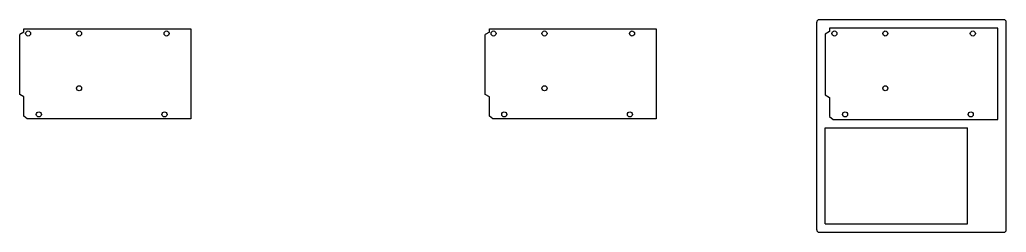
# Model space of a CAD drawing. Header units: millimetres. Extents: x 1149 to 2396, y 365 to 532.
# Drawn here: x 1809 to 2396, y 381 to 507 of the extents above; entities that cross this region are included whole.
import ezdxf

# ---------------------------------------------------------------- set-up
doc = ezdxf.new("R2010")
doc.units = ezdxf.units.MM

msp = doc.modelspace()

# ---------------------------------------------------------------- linework, layer by layer
for p, q in [((2283.305, 382.627), (2283.305, 505.967)), ((2394.575, 507.467), (2284.805, 507.467)), ((2396.075, 382.627), (2396.075, 505.967)), ((1811.678, 500.137), (1809.138, 498.657)), ((1811.678, 501.967), (1910.908, 501.967)), ((1811.678, 500.137), (1811.678, 501.967)), ((1910.908, 501.967), (1910.908, 448.627)), ((2088.562, 500.137), (2086.022, 498.657)), ((2088.562, 501.967), (2187.792, 501.967)), ((2088.562, 500.137), (2088.562, 501.967)), ((2187.792, 501.967), (2187.792, 448.627)), ((1809.138, 463.057), (1809.138, 498.657)), ((2086.022, 463.057), (2086.022, 498.657)), ((1811.678, 461.577), (1809.138, 463.057)), ((1811.678, 450.167), (1811.678, 461.577)), ((2088.562, 461.577), (2086.022, 463.057)), ((2088.562, 450.167), (2088.562, 461.577)), ((1813.628, 448.627), (1811.678, 450.167)), ((1910.908, 448.627), (1813.628, 448.627)), ((2090.512, 448.627), (2088.562, 450.167)), ((2187.792, 448.627), (2090.512, 448.627)), ((2288.305, 443.127), (2373.105, 443.127)), ((2288.305, 386.127), (2288.305, 443.127)), ((2373.105, 386.127), (2373.105, 443.127)), ((2288.305, 386.127), (2373.105, 386.127)), ((2284.805, 381.127), (2394.575, 381.127))]:
    msp.add_line(p, q)
msp.add_lwpolyline([(2391.075, 502.467), (2290.845, 502.467), (2290.845, 500.425), (2288.305, 498.945), (2288.305, 462.77), (2290.845, 461.29), (2290.845, 449.925), (2293.122, 448.127), (2391.075, 448.127)], close=True)
for points in [[(2292.305, 499.289, -1), (2295.305, 499.289, -1)], [(2322.625, 499.289, -1), (2325.625, 499.289, -1)], [(2374.695, 499.289, -1), (2377.695, 499.289, -1)], [(2325.625, 466.721, -1), (2322.625, 466.721, -1)], [(2301.665, 451.167, -1), (2298.665, 451.167, -1)], [(2376.425, 451.167, -1), (2373.425, 451.167, -1)]]:
    msp.add_lwpolyline(points, format="xyb", close=True)
for centre in [(1814.138, 499.289), (1844.458, 499.289), (1896.528, 499.289), (2091.022, 499.289), (2121.342, 499.289), (2173.412, 499.289), (1844.458, 466.721), (2121.342, 466.721), (1820.498, 451.167), (1895.258, 451.167), (2097.382, 451.167), (2172.142, 451.167)]:
    msp.add_circle(centre, 1.5)
for centre, start, end in [((2284.805, 505.967), 90, 180), ((2394.575, 505.967), 0, 90), ((2284.805, 382.627), 180, 270), ((2394.575, 382.627), 270, 0)]:
    msp.add_arc(centre, 1.5, start, end)

doc.saveas('drawing.dxf')
